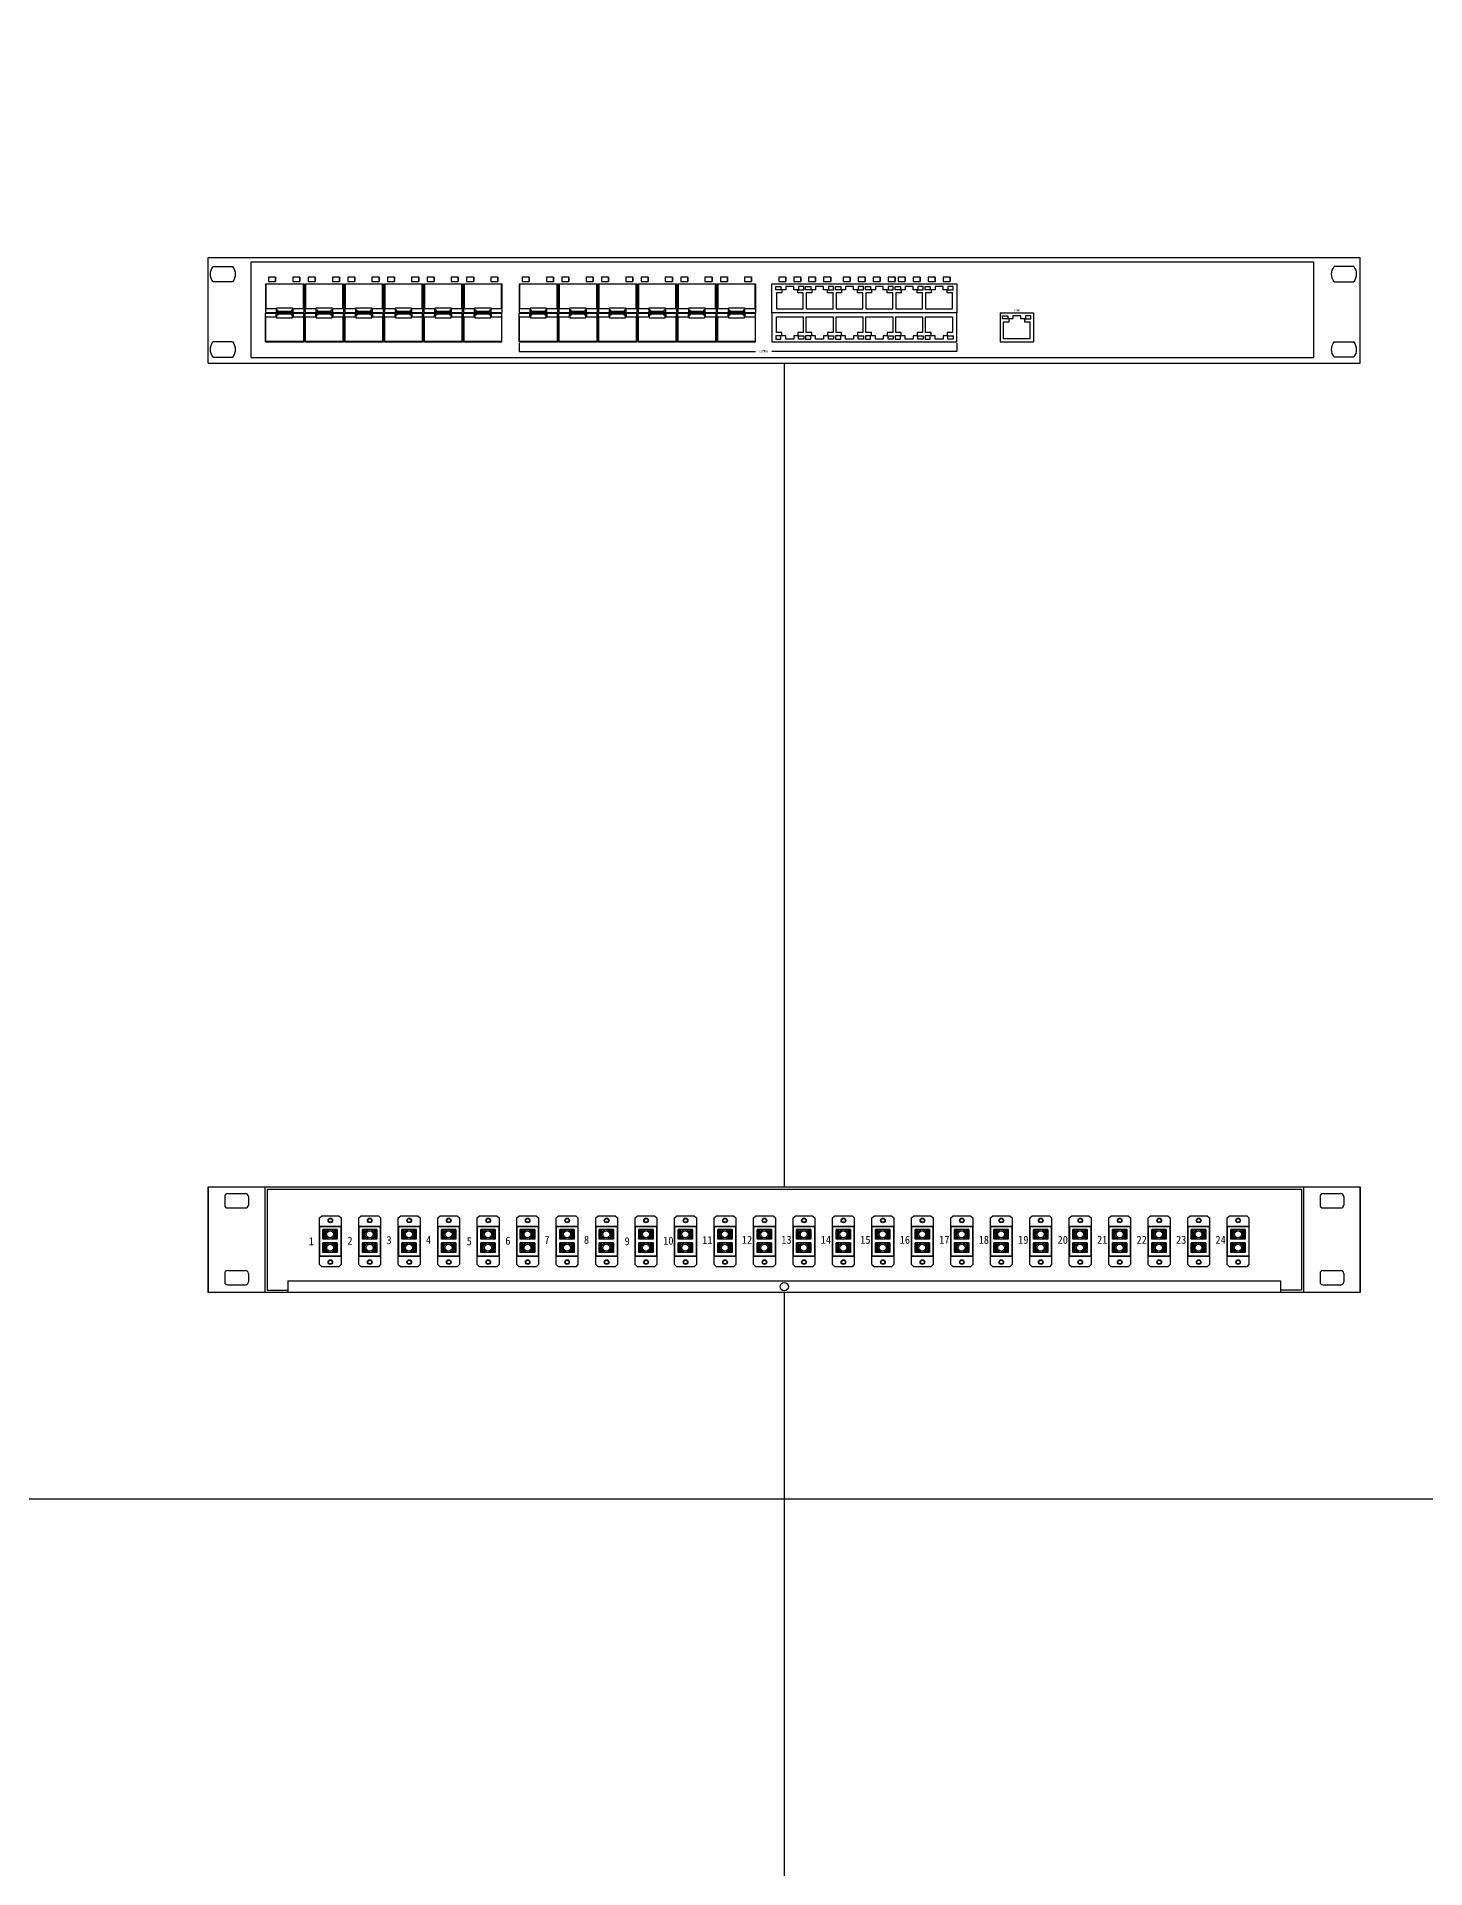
# Model space of a CAD drawing. Header units: millimetres. Extents: x 0 to 84100, y 0 to 29700.
# Drawn here: x 24931 to 26686, y 15193 to 17507 of the extents above; entities that cross this region are included whole.
import ezdxf

# ---------------------------------------------------------------- set-up
doc = ezdxf.new("R2010")
doc.units = ezdxf.units.MM
doc.header["$LTSCALE"] = 1000
doc.layers.add('KEC-TEXT', color=6, linetype='Continuous')
doc.styles.add('돋움체', font='')
doc.styles.get('돋움체').set_extended_font_data('DotumChe')

# ---------------------------------------------------------------- blocks, each defined once
blk = doc.blocks.new('lcdfasdf')
at = {"color": 0}
for p, q in [((2222926, 1044790), (2222953, 1044816)), ((2222926, 1044258), (2222926, 1044790)), ((2222926, 1044354), (2222926, 1044693)), ((2222926, 1044693), (2223175, 1044693)), ((2222953, 1044816), (2223149, 1044816)), ((2223131, 1044659), (2222967, 1044659)), ((2222967, 1044549), (2222967, 1044659)), ((2222979, 1044659), (2222979, 1044549)), ((2222979, 1044556), (2222979, 1044651)), ((2222979, 1044651), (2222994, 1044651)), ((2222994, 1044556), (2222994, 1044651)), ((2223104, 1044556), (2223104, 1044651)), ((2223104, 1044651), (2223118, 1044651)), ((2223118, 1044659), (2223118, 1044549)), ((2223118, 1044556), (2223118, 1044651)), ((2223131, 1044659), (2223131, 1044549)), ((2223149, 1044816), (2223175, 1044790)), ((2223175, 1044790), (2223175, 1044258)), ((2223175, 1044693), (2223175, 1044354)), ((2223131, 1044549), (2222967, 1044549)), ((2223131, 1044506), (2222967, 1044506)), ((2222967, 1044395), (2222967, 1044506)), ((2222979, 1044556), (2222994, 1044556)), ((2222979, 1044506), (2222979, 1044395)), ((2222979, 1044403), (2222979, 1044498)), ((2222979, 1044498), (2222994, 1044498)), ((2222994, 1044403), (2222994, 1044498)), ((2223104, 1044556), (2223118, 1044556)), ((2223104, 1044403), (2223104, 1044498)), ((2223104, 1044498), (2223118, 1044498)), ((2223118, 1044506), (2223118, 1044395)), ((2223118, 1044403), (2223118, 1044498)), ((2223131, 1044506), (2223131, 1044395)), ((2223175, 1044354), (2222926, 1044354)), ((2222926, 1044258), (2222953, 1044231)), ((2223149, 1044231), (2222953, 1044231)), ((2223131, 1044395), (2222967, 1044395)), ((2222979, 1044403), (2222994, 1044403)), ((2223104, 1044403), (2223118, 1044403)), ((2223175, 1044258), (2223149, 1044231))]:
    blk.add_line(p, q, dxfattribs=at)
for centre, radius in [((2223049, 1044604), 55.2), ((2223049, 1044604), 39.4), ((2223051, 1044762), 26.5), ((2223051, 1044762), 21.2), ((2223049, 1044450), 55.2), ((2223049, 1044450), 39.4), ((2223051, 1044286), 26.5), ((2223051, 1044286), 21.2)]:
    blk.add_circle(centre, radius, dxfattribs=at)
blk = doc.blocks.new('48CORE')
at = {"color": 0}
for p, q in [((0, 44.5), (0, 0)), ((6.91, 40.38), (6.91, 36.83)), ((8.17, 41.63), (15.6, 41.63)), ((16.85, 40.38), (16.85, 36.83)), ((23.76, 44.5), (23.76, 0)), ((24.74, 43.52), (460.26, 43.52)), ((24.74, 43.52), (24.74, 0.98)), ((460.26, 43.52), (460.26, 0.98)), ((461.23, 44.5), (461.23, 0)), ((468.14, 40.38), (468.14, 36.83)), ((469.4, 41.63), (476.83, 41.63)), ((478.08, 40.38), (478.08, 36.83)), ((485, 0), (485, 44.5)), ((8.17, 35.57), (15.6, 35.57)), ((469.4, 35.57), (476.83, 35.57)), ((46.78, 27.8), (46.78, 15.32)), ((55.95, 27.8), (46.78, 27.8)), ((55.95, 15.32), (55.95, 27.8)), ((63.4, 27.8), (63.4, 15.32)), ((72.57, 27.8), (63.4, 27.8)), ((72.57, 15.32), (72.57, 27.8)), ((80.02, 27.8), (80.02, 15.32)), ((89.19, 27.8), (80.02, 27.8)), ((89.19, 15.32), (89.19, 27.8)), ((96.64, 27.8), (96.64, 15.32)), ((105.81, 27.8), (96.64, 27.8)), ((105.81, 15.32), (105.81, 27.8)), ((113.26, 27.8), (113.26, 15.32)), ((122.43, 27.8), (113.26, 27.8)), ((122.43, 15.32), (122.43, 27.8)), ((129.88, 27.8), (129.88, 15.32)), ((139.05, 27.8), (129.88, 27.8)), ((139.05, 15.32), (139.05, 27.8)), ((146.5, 27.8), (146.5, 15.32)), ((155.67, 27.8), (146.5, 27.8)), ((155.67, 15.32), (155.67, 27.8)), ((163.12, 27.8), (163.12, 15.32)), ((172.29, 27.8), (163.12, 27.8)), ((172.29, 15.32), (172.29, 27.8)), ((179.74, 27.8), (179.74, 15.32)), ((188.91, 27.8), (179.74, 27.8)), ((188.91, 15.32), (188.91, 27.8)), ((196.36, 27.8), (196.36, 15.32)), ((205.53, 27.8), (196.36, 27.8)), ((205.53, 15.32), (205.53, 27.8)), ((212.98, 27.8), (212.98, 15.32)), ((222.15, 27.8), (212.98, 27.8)), ((222.15, 15.32), (222.15, 27.8)), ((229.6, 27.8), (229.6, 15.32)), ((238.77, 27.8), (229.6, 27.8)), ((238.77, 15.32), (238.77, 27.8)), ((246.22, 27.8), (246.22, 15.32)), ((255.39, 27.8), (246.22, 27.8)), ((255.39, 15.32), (255.39, 27.8)), ((262.84, 27.8), (262.84, 15.32)), ((272.01, 27.8), (262.84, 27.8)), ((272.01, 15.32), (272.01, 27.8)), ((279.46, 27.8), (279.46, 15.32)), ((288.63, 27.8), (279.46, 27.8)), ((288.63, 15.32), (288.63, 27.8)), ((296.09, 27.8), (296.09, 15.32)), ((305.25, 27.8), (296.09, 27.8)), ((305.25, 15.32), (305.25, 27.8)), ((312.71, 27.8), (312.71, 15.32)), ((321.88, 27.8), (312.71, 27.8)), ((321.88, 15.32), (321.88, 27.8)), ((329.33, 27.8), (329.33, 15.32)), ((338.5, 27.8), (329.33, 27.8)), ((338.5, 15.32), (338.5, 27.8)), ((345.95, 27.8), (345.95, 15.32)), ((355.12, 27.8), (345.95, 27.8)), ((355.12, 15.32), (355.12, 27.8)), ((362.57, 27.8), (362.57, 15.32)), ((371.74, 27.8), (362.57, 27.8)), ((371.74, 15.32), (371.74, 27.8)), ((379.19, 27.8), (379.19, 15.32)), ((388.36, 27.8), (379.19, 27.8)), ((388.36, 15.32), (388.36, 27.8)), ((395.81, 27.8), (395.81, 15.32)), ((404.98, 27.8), (395.81, 27.8)), ((404.98, 15.32), (404.98, 27.8)), ((412.43, 27.8), (412.43, 15.32)), ((421.6, 27.8), (412.43, 27.8)), ((421.6, 15.32), (421.6, 27.8)), ((429.05, 27.8), (429.05, 15.32)), ((438.22, 27.8), (429.05, 27.8)), ((438.22, 15.32), (438.22, 27.8)), ((6.91, 8.02), (6.91, 4.47)), ((8.17, 9.27), (15.6, 9.27)), ((16.85, 8.02), (16.85, 4.47)), ((46.78, 15.32), (55.95, 15.32)), ((63.4, 15.32), (72.57, 15.32)), ((80.02, 15.32), (89.19, 15.32)), ((96.64, 15.32), (105.81, 15.32)), ((113.26, 15.32), (122.43, 15.32)), ((129.88, 15.32), (139.05, 15.32)), ((146.5, 15.32), (155.67, 15.32)), ((163.12, 15.32), (172.29, 15.32)), ((179.74, 15.32), (188.91, 15.32)), ((196.36, 15.32), (205.53, 15.32)), ((212.98, 15.32), (222.15, 15.32)), ((229.6, 15.32), (238.77, 15.32)), ((246.22, 15.32), (255.39, 15.32)), ((262.84, 15.32), (272.01, 15.32)), ((279.46, 15.32), (288.63, 15.32)), ((296.09, 15.32), (305.25, 15.32)), ((312.71, 15.32), (321.88, 15.32)), ((329.33, 15.32), (338.5, 15.32)), ((345.95, 15.32), (355.12, 15.32)), ((362.57, 15.32), (371.74, 15.32)), ((379.19, 15.32), (388.36, 15.32)), ((395.81, 15.32), (404.98, 15.32)), ((412.43, 15.32), (421.6, 15.32)), ((429.05, 15.32), (438.22, 15.32)), ((468.14, 8.02), (468.14, 4.47)), ((469.4, 9.27), (476.83, 9.27)), ((478.08, 8.02), (478.08, 4.47)), ((8.17, 3.22), (15.6, 3.22)), ((24.74, 0.98), (33.52, 0.98)), ((33.52, 4.88), (451.48, 4.88)), ((33.52, 4.88), (33.52, 0)), ((451.48, 4.88), (451.48, 0)), ((460.26, 0.98), (451.48, 0.98)), ((469.4, 3.22), (476.83, 3.22))]:
    blk.add_line(p, q, dxfattribs=at)
blk.add_lwpolyline([(0, 44.5), (485, 44.5), (485, 0), (0, 0)], close=True, dxfattribs=at)
blk.add_circle((242.5, 2.44), 1.76, dxfattribs=at)
for centre, start, end in [((8.17, 40.38), 90, 180), ((15.6, 40.38), 0, 90), ((469.4, 40.38), 90, 180), ((476.83, 40.38), 0, 90), ((8.17, 36.83), 180, 270), ((15.6, 36.83), 270, 0), ((469.4, 36.83), 180, 270), ((476.83, 36.83), 270, 0), ((8.17, 8.02), 90, 180), ((15.6, 8.02), 0, 90), ((469.4, 8.02), 90, 180), ((476.83, 8.02), 0, 90), ((8.17, 4.47), 180, 270), ((15.6, 4.47), 270, 0), ((469.4, 4.47), 180, 270), ((476.83, 4.47), 270, 0)]:
    blk.add_arc(centre, 1.25, start, end, dxfattribs=at)
at = {"color": 0, "xscale": 0.0368463320600703, "yscale": 0.0368463320600703, "zscale": 0.0368463320600703}
for p in [(-81859.9, -38465.31), (-81843.28, -38465.31), (-81826.66, -38465.31), (-81810.04, -38465.31), (-81793.42, -38465.31), (-81776.8, -38465.31), (-81760.18, -38465.31), (-81743.56, -38465.31), (-81726.94, -38465.31), (-81710.32, -38465.31), (-81693.7, -38465.31), (-81677.07, -38465.31), (-81660.45, -38465.31), (-81643.83, -38465.31), (-81627.21, -38465.31), (-81610.59, -38465.31), (-81593.97, -38465.31), (-81577.35, -38465.31), (-81560.73, -38465.31), (-81544.11, -38465.31), (-81527.49, -38465.31), (-81510.87, -38465.31), (-81494.25, -38465.31), (-81477.63, -38465.31)]:
    blk.add_blockref('lcdfasdf', p, dxfattribs=at)
at = {"color": 0, "style": '돋움체'}
for s, height, p in [('1', 3.37, (42.31, 19.89)), ('2', 3.37, (58.56, 20.12)), ('3', 3.37, (75.01, 20.37)), ('4', 3.37, (91.68, 20.5)), ('5', 3.37, (108.79, 19.89)), ('6', 3.37, (125.05, 20.12)), ('7', 3.37, (141.49, 20.37)), ('8', 3.37, (158.16, 20.5)), ('9', 3.37, (175.28, 19.89)), ('10', 3.369, (191.53, 20.12)), ('11', 3.369, (207.97, 20.37)), ('12', 3.369, (224.64, 20.5)), ('13', 3.369, (241.26, 20.5)), ('14', 3.369, (257.88, 20.5)), ('15', 3.369, (274.5, 20.5)), ('16', 3.369, (291.13, 20.5)), ('17', 3.369, (307.75, 20.5)), ('18', 3.369, (324.37, 20.5)), ('19', 3.369, (340.99, 20.5)), ('20', 3.369, (357.61, 20.5)), ('21', 3.369, (374.23, 20.5)), ('22', 3.369, (390.85, 20.5)), ('23', 3.369, (407.47, 20.5)), ('24', 3.369, (424.09, 20.5))]:
    blk.add_text(s, height=height, dxfattribs=at).set_placement(p)
blk = doc.blocks.new('광포트')
at = {"color": 0, "ltscale": 2}
for p, q in [((53412, 32946), (53412, 32537)), ((53412, 32946), (53960, 32946)), ((53960, 32946), (53960, 32537)), ((53412, 32537), (53960, 32537))]:
    blk.add_line(p, q, dxfattribs=at)
at = {"color": 0}
for p, q in [((53954, 32941), (53418, 32941)), ((53418, 32941), (53418, 32592)), ((53954, 32592), (53954, 32941)), ((53418, 32592), (53565, 32592)), ((53565, 32592), (53565, 32544)), ((53565, 32544), (53807, 32544)), ((53572, 32605), (53800, 32605)), ((53572, 32569), (53572, 32605)), ((53590, 32569), (53572, 32569)), ((53590, 32551), (53590, 32569)), ((53782, 32551), (53590, 32551)), ((53800, 32569), (53782, 32569)), ((53782, 32569), (53782, 32551)), ((53800, 32605), (53800, 32569)), ((53807, 32544), (53807, 32592)), ((53807, 32592), (53954, 32592))]:
    blk.add_line(p, q, dxfattribs=at)
blk = doc.blocks.new('광포트 위아래')
at = {"color": 0}
blk.add_blockref('광포트', (0, 0), dxfattribs=at)
at = {"color": 0, "xscale": -1, "rotation": 180}
blk.add_blockref('광포트', (0, 65065), dxfattribs=at)
blk = doc.blocks.new('UTP 12PORT')
at = {"color": 0}
for p, q in [((60415, 24934), (63630, 24934)), ((60415, 24431), (60415, 24934)), ((63630, 24934), (63630, 24431)), ((63630, 24431), (60415, 24431)), ((63630, 24431), (60415, 24431)), ((60415, 24431), (60415, 23928)), ((63630, 23928), (63630, 24431)), ((60415, 23928), (63630, 23928))]:
    blk.add_line(p, q, dxfattribs=at)
for points in [[(60571, 24833), (60481, 24833), (60481, 24890), (60571, 24890)], [(60877, 24833), (60967, 24833), (60967, 24890), (60877, 24890)], [(61091, 24833), (61000, 24833), (61000, 24890), (61091, 24890)], [(61397, 24833), (61487, 24833), (61487, 24890), (61397, 24890)], [(61610, 24833), (61520, 24833), (61520, 24890), (61610, 24890)], [(61916, 24833), (62006, 24833), (62006, 24890), (61916, 24890)], [(62129, 24833), (62039, 24833), (62039, 24890), (62129, 24890)], [(62435, 24833), (62525, 24833), (62525, 24890), (62435, 24890)], [(62648, 24833), (62558, 24833), (62558, 24890), (62648, 24890)], [(62954, 24833), (63044, 24833), (63044, 24890), (62954, 24890)], [(63168, 24833), (63077, 24833), (63077, 24890), (63168, 24890)], [(63474, 24833), (63564, 24833), (63564, 24890), (63474, 24890)], [(60571, 24029), (60481, 24029), (60481, 23972), (60571, 23972)], [(60877, 24029), (60967, 24029), (60967, 23972), (60877, 23972)], [(61091, 24029), (61000, 24029), (61000, 23972), (61091, 23972)], [(61397, 24029), (61487, 24029), (61487, 23972), (61397, 23972)], [(61610, 24029), (61520, 24029), (61520, 23972), (61610, 23972)], [(61916, 24029), (62006, 24029), (62006, 23972), (61916, 23972)], [(62129, 24029), (62039, 24029), (62039, 23972), (62129, 23972)], [(62435, 24029), (62525, 24029), (62525, 23972), (62435, 23972)], [(62648, 24029), (62558, 24029), (62558, 23972), (62648, 23972)], [(62954, 24029), (63044, 24029), (63044, 23972), (62954, 23972)], [(63168, 24029), (63077, 24029), (63077, 23972), (63168, 23972)], [(63474, 24029), (63564, 24029), (63564, 23972), (63474, 23972)]]:
    blk.add_lwpolyline(points, close=True, dxfattribs=at)
for points in [[(60491, 24776), (60491, 24499), (60958, 24499), (60958, 24776), (60863, 24776), (60863, 24833), (60794, 24833), (60794, 24890), (60655, 24890), (60655, 24833), (60586, 24833), (60586, 24776), (60491, 24776)], [(61010, 24776), (61010, 24499), (61477, 24499), (61477, 24776), (61382, 24776), (61382, 24833), (61313, 24833), (61313, 24890), (61174, 24890), (61174, 24833), (61105, 24833), (61105, 24776), (61010, 24776)], [(61529, 24776), (61529, 24499), (61996, 24499), (61996, 24776), (61901, 24776), (61901, 24833), (61832, 24833), (61832, 24890), (61693, 24890), (61693, 24833), (61624, 24833), (61624, 24776), (61529, 24776)], [(62049, 24776), (62049, 24499), (62515, 24499), (62515, 24776), (62421, 24776), (62421, 24833), (62351, 24833), (62351, 24890), (62213, 24890), (62213, 24833), (62143, 24833), (62143, 24776), (62049, 24776)], [(62568, 24776), (62568, 24499), (63035, 24499), (63035, 24776), (62940, 24776), (62940, 24833), (62871, 24833), (62871, 24890), (62732, 24890), (62732, 24833), (62663, 24833), (62663, 24776), (62568, 24776)], [(63087, 24776), (63087, 24499), (63554, 24499), (63554, 24776), (63459, 24776), (63459, 24833), (63390, 24833), (63390, 24890), (63251, 24890), (63251, 24833), (63182, 24833), (63182, 24776), (63087, 24776)], [(60491, 24086), (60491, 24363), (60958, 24363), (60958, 24086), (60863, 24086), (60863, 24029), (60794, 24029), (60794, 23972), (60655, 23972), (60655, 24029), (60586, 24029), (60586, 24086), (60491, 24086)], [(61010, 24086), (61010, 24363), (61477, 24363), (61477, 24086), (61382, 24086), (61382, 24029), (61313, 24029), (61313, 23972), (61174, 23972), (61174, 24029), (61105, 24029), (61105, 24086), (61010, 24086)], [(61529, 24086), (61529, 24363), (61996, 24363), (61996, 24086), (61901, 24086), (61901, 24029), (61832, 24029), (61832, 23972), (61693, 23972), (61693, 24029), (61624, 24029), (61624, 24086), (61529, 24086)], [(62049, 24086), (62049, 24363), (62515, 24363), (62515, 24086), (62421, 24086), (62421, 24029), (62351, 24029), (62351, 23972), (62213, 23972), (62213, 24029), (62143, 24029), (62143, 24086), (62049, 24086)], [(62568, 24086), (62568, 24363), (63035, 24363), (63035, 24086), (62940, 24086), (62940, 24029), (62871, 24029), (62871, 23972), (62732, 23972), (62732, 24029), (62663, 24029), (62663, 24086), (62568, 24086)], [(63087, 24086), (63087, 24363), (63554, 24363), (63554, 24086), (63459, 24086), (63459, 24029), (63390, 24029), (63390, 23972), (63251, 23972), (63251, 24029), (63182, 24029), (63182, 24086), (63087, 24086)]]:
    blk.add_lwpolyline(points, dxfattribs=at)
blk = doc.blocks.new('2128GXF')
at = {"color": 0}
for p, q in [((0, 0), (0, 44.5)), ((0, 44.5), (485, 44.5)), ((485, 0), (485, 44.5)), ((0, 0), (485, 0))]:
    blk.add_line(p, q, dxfattribs=at)
at = {"color": 0, "lineweight": -3}
for p, q in [((2.04, 40.6), (10.25, 40.6)), ((57.6, 42.48), (17.89, 42.48)), ((17.89, 42.48), (17.89, 2.38)), ((465.54, 42.48), (57.6, 42.48)), ((465.54, 2.38), (465.54, 42.48)), ((482.34, 40.6), (474.13, 40.6)), ((10.25, 34.19), (2.04, 34.19)), ((474.13, 34.19), (482.34, 34.19)), ((10.25, 8.95), (2.04, 8.95)), ((474.13, 8.95), (482.34, 8.95)), ((2.04, 2.54), (10.25, 2.54)), ((17.89, 2.38), (465.54, 2.38)), ((482.34, 2.54), (474.13, 2.54)), ((482.34, 2.54), (474.13, 2.54))]:
    blk.add_line(p, q, dxfattribs=at)
at = {"color": 0, "ltscale": 2}
for p, q in [((25.39, 36.2), (25.39, 34.4)), ((28.36, 36.2), (25.39, 36.2)), ((25.39, 34.4), (28.36, 34.4)), ((28.36, 34.4), (28.36, 36.2)), ((28.36, 36.2), (28.36, 34.4)), ((35.58, 36.2), (35.58, 34.4)), ((38.55, 36.2), (35.58, 36.2)), ((35.58, 34.4), (38.55, 34.4)), ((38.55, 34.4), (38.55, 36.2)), ((38.55, 36.2), (38.55, 34.4)), ((42.07, 36.2), (42.07, 34.4)), ((45.04, 36.2), (42.07, 36.2)), ((42.07, 34.4), (45.04, 34.4)), ((45.04, 34.4), (45.04, 36.2)), ((45.04, 36.2), (45.04, 34.4)), ((52.27, 36.2), (52.27, 34.4)), ((55.24, 36.2), (52.27, 36.2)), ((52.27, 34.4), (55.24, 34.4)), ((55.24, 34.4), (55.24, 36.2)), ((55.24, 36.2), (55.24, 34.4)), ((58.76, 36.2), (58.76, 34.4)), ((61.73, 36.2), (58.76, 36.2)), ((58.76, 34.4), (61.73, 34.4)), ((61.73, 34.4), (61.73, 36.2)), ((61.73, 36.2), (61.73, 34.4)), ((68.95, 36.2), (68.95, 34.4)), ((71.92, 36.2), (68.95, 36.2)), ((68.95, 34.4), (71.92, 34.4)), ((71.92, 34.4), (71.92, 36.2)), ((71.92, 36.2), (71.92, 34.4)), ((75.44, 36.2), (75.44, 34.4)), ((78.41, 36.2), (75.44, 36.2)), ((75.44, 34.4), (78.41, 34.4)), ((78.41, 34.4), (78.41, 36.2)), ((78.41, 36.2), (78.41, 34.4)), ((85.64, 36.2), (85.64, 34.4)), ((88.61, 36.2), (85.64, 36.2)), ((85.64, 34.4), (88.61, 34.4)), ((88.61, 34.4), (88.61, 36.2)), ((88.61, 36.2), (88.61, 34.4)), ((92.13, 36.2), (92.13, 34.4)), ((95.1, 36.2), (92.13, 36.2)), ((92.13, 34.4), (95.1, 34.4)), ((95.1, 34.4), (95.1, 36.2)), ((95.1, 36.2), (95.1, 34.4)), ((102.32, 36.2), (102.32, 34.4)), ((105.29, 36.2), (102.32, 36.2)), ((102.32, 34.4), (105.29, 34.4)), ((105.29, 34.4), (105.29, 36.2)), ((105.29, 36.2), (105.29, 34.4)), ((108.81, 36.2), (108.81, 34.4)), ((111.78, 36.2), (108.81, 36.2)), ((108.81, 34.4), (111.78, 34.4)), ((111.78, 34.4), (111.78, 36.2)), ((111.78, 36.2), (111.78, 34.4)), ((119.01, 36.2), (119.01, 34.4)), ((121.98, 36.2), (119.01, 36.2)), ((119.01, 34.4), (121.98, 34.4)), ((121.98, 34.4), (121.98, 36.2)), ((121.98, 36.2), (121.98, 34.4)), ((132.22, 36.2), (132.22, 34.4)), ((135.19, 36.2), (132.22, 36.2)), ((132.22, 34.4), (135.19, 34.4)), ((135.19, 34.4), (135.19, 36.2)), ((135.19, 36.2), (135.19, 34.4)), ((142.42, 36.2), (142.42, 34.4)), ((145.38, 36.2), (142.42, 36.2)), ((142.42, 34.4), (145.38, 34.4)), ((145.38, 34.4), (145.38, 36.2)), ((145.38, 36.2), (145.38, 34.4)), ((148.91, 36.2), (148.91, 34.4)), ((151.88, 36.2), (148.91, 36.2)), ((148.91, 34.4), (151.88, 34.4)), ((151.88, 34.4), (151.88, 36.2)), ((151.88, 36.2), (151.88, 34.4)), ((159.1, 36.2), (159.1, 34.4)), ((162.07, 36.2), (159.1, 36.2)), ((159.1, 34.4), (162.07, 34.4)), ((162.07, 34.4), (162.07, 36.2)), ((162.07, 36.2), (162.07, 34.4)), ((165.59, 36.2), (165.59, 34.4)), ((168.56, 36.2), (165.59, 36.2)), ((165.59, 34.4), (168.56, 34.4)), ((168.56, 34.4), (168.56, 36.2)), ((168.56, 36.2), (168.56, 34.4)), ((175.79, 36.2), (175.79, 34.4)), ((178.75, 36.2), (175.79, 36.2)), ((175.79, 34.4), (178.75, 34.4)), ((178.75, 34.4), (178.75, 36.2)), ((178.75, 36.2), (178.75, 34.4)), ((182.28, 36.2), (182.28, 34.4)), ((185.25, 36.2), (182.28, 36.2)), ((182.28, 34.4), (185.25, 34.4)), ((185.25, 34.4), (185.25, 36.2)), ((185.25, 36.2), (185.25, 34.4)), ((192.47, 36.2), (192.47, 34.4)), ((195.44, 36.2), (192.47, 36.2)), ((192.47, 34.4), (195.44, 34.4)), ((195.44, 34.4), (195.44, 36.2)), ((195.44, 36.2), (195.44, 34.4)), ((198.96, 36.2), (198.96, 34.4)), ((201.93, 36.2), (198.96, 36.2)), ((198.96, 34.4), (201.93, 34.4)), ((201.93, 34.4), (201.93, 36.2)), ((201.93, 36.2), (201.93, 34.4)), ((209.16, 36.2), (209.16, 34.4)), ((212.13, 36.2), (209.16, 36.2)), ((209.16, 34.4), (212.13, 34.4)), ((212.13, 34.4), (212.13, 36.2)), ((212.13, 36.2), (212.13, 34.4)), ((215.65, 36.2), (215.65, 34.4)), ((218.62, 36.2), (215.65, 36.2)), ((215.65, 34.4), (218.62, 34.4)), ((218.62, 34.4), (218.62, 36.2)), ((218.62, 36.2), (218.62, 34.4)), ((225.84, 36.2), (225.84, 34.4)), ((228.81, 36.2), (225.84, 36.2)), ((225.84, 34.4), (228.81, 34.4)), ((228.81, 34.4), (228.81, 36.2)), ((228.81, 36.2), (228.81, 34.4)), ((240.23, 36.16), (240.23, 34.36)), ((243.2, 36.16), (240.23, 36.16)), ((240.23, 34.36), (243.2, 34.36)), ((243.2, 34.36), (243.2, 36.16)), ((243.2, 36.16), (243.2, 34.36)), ((246.56, 36.2), (246.56, 34.4)), ((249.52, 36.2), (246.56, 36.2)), ((246.56, 34.4), (249.52, 34.4)), ((249.52, 34.4), (249.52, 36.2)), ((249.52, 36.2), (249.52, 34.4)), ((252.8, 36.16), (252.8, 34.36)), ((255.77, 36.16), (252.8, 36.16)), ((252.8, 34.36), (255.77, 34.36)), ((255.77, 34.36), (255.77, 36.16)), ((255.77, 36.16), (255.77, 34.36)), ((259.13, 36.2), (259.13, 34.4)), ((262.1, 36.2), (259.13, 36.2)), ((259.13, 34.4), (262.1, 34.4)), ((262.1, 34.4), (262.1, 36.2)), ((262.1, 36.2), (262.1, 34.4)), ((267.4, 36.16), (267.4, 34.36)), ((270.37, 36.16), (267.4, 36.16)), ((267.4, 34.36), (270.37, 34.36)), ((270.37, 34.36), (270.37, 36.16)), ((270.37, 36.16), (270.37, 34.36)), ((273.72, 36.2), (273.72, 34.4)), ((276.69, 36.2), (273.72, 36.2)), ((273.72, 34.4), (276.69, 34.4)), ((276.69, 34.4), (276.69, 36.2)), ((276.69, 36.2), (276.69, 34.4)), ((279.97, 36.16), (279.97, 34.36)), ((282.94, 36.16), (279.97, 36.16)), ((279.97, 34.36), (282.94, 34.36)), ((282.94, 34.36), (282.94, 36.16)), ((282.94, 36.16), (282.94, 34.36)), ((286.3, 36.2), (286.3, 34.4)), ((289.26, 36.2), (286.3, 36.2)), ((286.3, 34.4), (289.26, 34.4)), ((289.26, 34.4), (289.26, 36.2)), ((289.26, 36.2), (289.26, 34.4)), ((290.52, 36.16), (290.52, 34.36)), ((293.49, 36.16), (290.52, 36.16)), ((290.52, 34.36), (293.49, 34.36)), ((293.49, 34.36), (293.49, 36.16)), ((293.49, 36.16), (293.49, 34.36)), ((296.84, 36.2), (296.84, 34.4)), ((299.81, 36.2), (296.84, 36.2)), ((296.84, 34.4), (299.81, 34.4)), ((299.81, 34.4), (299.81, 36.2)), ((299.81, 36.2), (299.81, 34.4)), ((303.09, 36.16), (303.09, 34.36)), ((306.06, 36.16), (303.09, 36.16)), ((303.09, 34.36), (306.06, 34.36)), ((306.06, 34.36), (306.06, 36.16)), ((306.06, 36.16), (306.06, 34.36)), ((309.41, 36.2), (309.41, 34.4)), ((312.38, 36.2), (309.41, 36.2)), ((309.41, 34.4), (312.38, 34.4)), ((312.38, 34.4), (312.38, 36.2)), ((312.38, 36.2), (312.38, 34.4)), ((333.5, 21.17), (333.5, 8.99)), ((333.5, 21.17), (347.47, 21.17)), ((347.47, 21.17), (347.47, 8.99)), ((40.79, 8.99), (40.24, 8.99)), ((57.47, 8.99), (56.92, 8.99)), ((74.16, 8.99), (73.61, 8.99)), ((90.85, 8.99), (90.29, 8.99)), ((107.53, 8.99), (106.98, 8.99)), ((130.94, 8.4), (130.94, 4.87)), ((130.94, 8.4), (130.94, 4.87)), ((147.62, 8.99), (147.07, 8.99)), ((164.31, 8.99), (163.76, 8.99)), ((180.99, 8.99), (180.44, 8.99)), ((197.68, 8.99), (197.13, 8.99)), ((214.36, 8.99), (213.81, 8.99)), ((315.21, 8.4), (315.21, 4.87)), ((315.21, 8.4), (315.21, 4.87)), ((333.5, 8.99), (347.47, 8.99)), ((130.94, 4.87), (230.41, 4.87)), ((315.21, 4.87), (237.32, 4.87))]:
    blk.add_line(p, q, dxfattribs=at)
at = {"color": 0}
for points in [[(336.71, 18.56), (334.51, 18.56), (334.51, 19.95), (336.71, 19.95)], [(344.2, 18.56), (346.4, 18.56), (346.4, 19.95), (344.2, 19.95)]]:
    blk.add_lwpolyline(points, close=True, dxfattribs=at)
blk.add_lwpolyline([(334.74, 17.17), (334.74, 10.38), (346.16, 10.38), (346.16, 17.17), (343.84, 17.17), (343.84, 18.56), (342.15, 18.56), (342.15, 19.95), (338.76, 19.95), (338.76, 18.56), (337.06, 18.56), (337.06, 17.17), (334.74, 17.17)], dxfattribs=at)
at = {"color": 0, "lineweight": -3, "extrusion": (0, 0, -1)}
for centre, major_axis, start_param, end_param in [((6.14, 37.39), (-5.21, 0), -0.663497, 0.662249), ((6.14, 37.39), (5.21, 0), -0.662187, 0.663558), ((478.23, 37.39), (-5.21, 0.01), -0.663982, 0.661763), ((478.23, 37.39), (5.21, 0), -0.662169, 0.663577), ((6.14, 5.75), (5.21, 0), 2.479192, 3.804938), ((6.14, 5.75), (-5.21, 0), 2.478201, 3.803946), ((478.23, 5.75), (5.21, 0), 2.479663, 3.805409), ((478.23, 5.75), (-5.21, 0), 2.478187, 3.803932)]:
    blk.add_ellipse(centre, major_axis=major_axis, ratio=1, start_param=start_param, end_param=end_param, dxfattribs=at)
at = {"color": 0}
for name, p, xscale, yscale, zscale in [('광포트 위아래', (-1548.2, -936.49), 0.02943721849523714, 0.02943721849523714, 0.02943721849523714), ('광포트 위아래', (-1531.51, -936.49), 0.02943721849523714, 0.02943721849523714, 0.02943721849523714), ('광포트 위아래', (-1514.83, -936.49), 0.02943721849523714, 0.02943721849523714, 0.02943721849523714), ('광포트 위아래', (-1498.14, -936.49), 0.02943721849523714, 0.02943721849523714, 0.02943721849523714), ('광포트 위아래', (-1481.46, -936.49), 0.02943721849523714, 0.02943721849523714, 0.02943721849523714), ('광포트 위아래', (-1464.77, -936.49), 0.02943721849523714, 0.02943721849523714, 0.02943721849523714), ('광포트 위아래', (-1441.37, -936.49), 0.02943721849523714, 0.02943721849523714, 0.02943721849523714), ('광포트 위아래', (-1424.68, -936.49), 0.02943721849523714, 0.02943721849523714, 0.02943721849523714), ('광포트 위아래', (-1408, -936.49), 0.02943721849523714, 0.02943721849523714, 0.02943721849523714), ('광포트 위아래', (-1391.31, -936.49), 0.02943721849523714, 0.02943721849523714, 0.02943721849523714), ('광포트 위아래', (-1374.62, -936.49), 0.02943721849523714, 0.02943721849523714, 0.02943721849523714), ('광포트 위아래', (-1357.94, -936.49), 0.02943721849523714, 0.02943721849523714, 0.02943721849523714), ('UTP 12PORT', (-1225.24, -570.3), 0.02420971477785399, 0.02420971477785399, 0.02420971477785399)]:
    blk.add_blockref(name, p, dxfattribs=dict(at, xscale=xscale, yscale=yscale, zscale=zscale))
at = {"color": 0, "attachment_point": 4, "style": '돋움체'}
for s, insert, char_height, width in [('MGMT', (339.48, 22.23), 0.831, 4.7819), ('COMBO', (231.99, 4.96), 0.938, 5.3957)]:
    blk.add_mtext(s, dxfattribs=dict(at, insert=insert, char_height=char_height, width=width))

msp = doc.modelspace()

# ---------------------------------------------------------------- linework, layer by layer
at = {"layer": 'KEC-TEXT', "color": 6}
for p, q in [((25875.7, 17094.2), (25875.7, 16053.1)), ((25875.7, 15920.3), (25875.7, 10762.7))]:
    msp.add_line(p, q, dxfattribs=at)
msp.add_lwpolyline([(12628.9, 19838), (29535.2, 19838.3), (29535.2, 15659.4), (12628.9, 15659.1)], close=True, dxfattribs=at)

# ---------------------------------------------------------------- block references
at = {"layer": 'KEC-TEXT', "color": 6, "xscale": 3, "yscale": 3, "zscale": 3}
for name, p in [('2128GXF', (25148.2, 17094.2)), ('48CORE', (25148.3, 15920.3))]:
    msp.add_blockref(name, p, dxfattribs=at)

doc.saveas('drawing.dxf')
